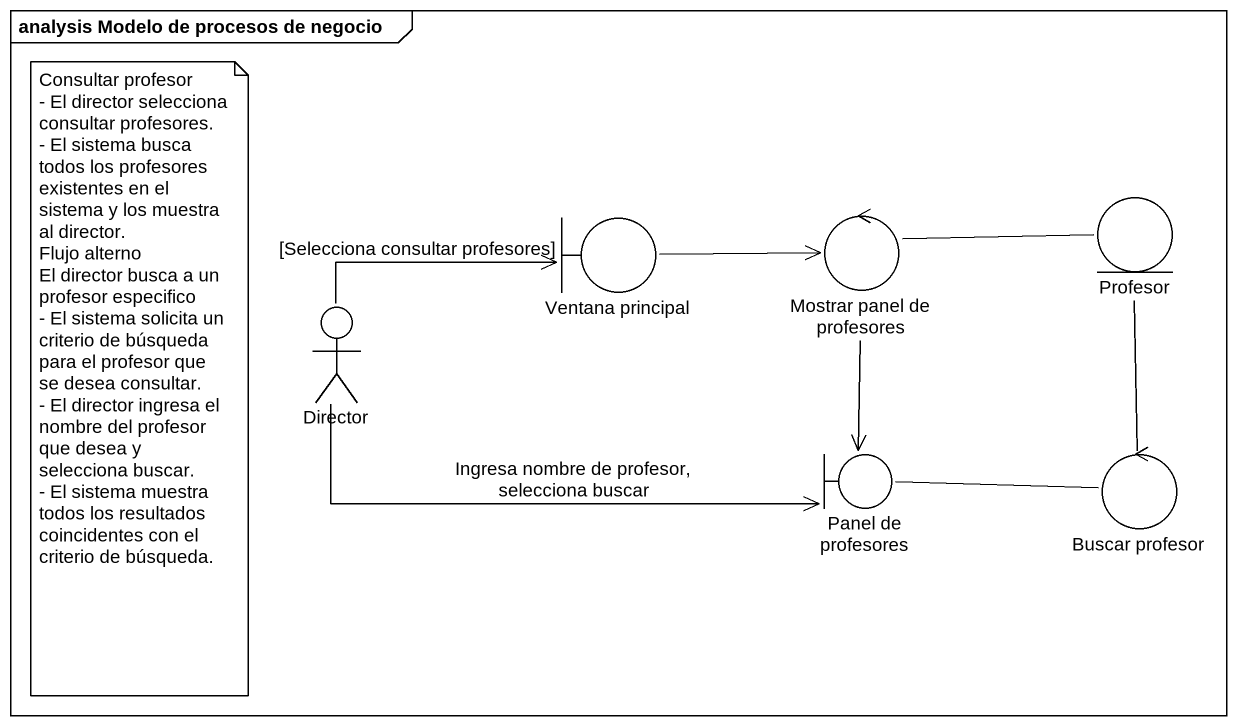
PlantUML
@startuml
mainframe analysis Modelo de procesos de negocio
boundary "Ventana principal" as Ventana_principal
control "Mostrar panel de profesores" as Mostrar_panel_de_profesores
entity Profesor
actor Director
boundary "Panel de profesores" as Panel_de_profesores
control "Buscar profesor" as Buscar_profesor
Ventana_principal -right-> Mostrar_panel_de_profesores
Mostrar_panel_de_profesores --> Panel_de_profesores
Profesor -left- Mostrar_panel_de_profesores
Profesor -- Buscar_profesor
Director -right-> Ventana_principal : [Selecciona consultar profesores]
Director -right-> Panel_de_profesores : Ingresa nombre de profesor, selecciona buscar
Panel_de_profesores -right- Buscar_profesor
note as N1
  Consultar profesor
  - El director selecciona consultar profesores.
  - El sistema busca todos los profesores existentes en el sistema y los muestra al director.
  Flujo alterno
  El director busca a un profesor especifico
  - El sistema solicita un criterio de búsqueda para el profesor que se desea consultar.
  - El director ingresa el nombre del profesor que desea y selecciona buscar.
  - El sistema muestra todos los resultados coincidentes con el criterio de búsqueda.
end note
@enduml
